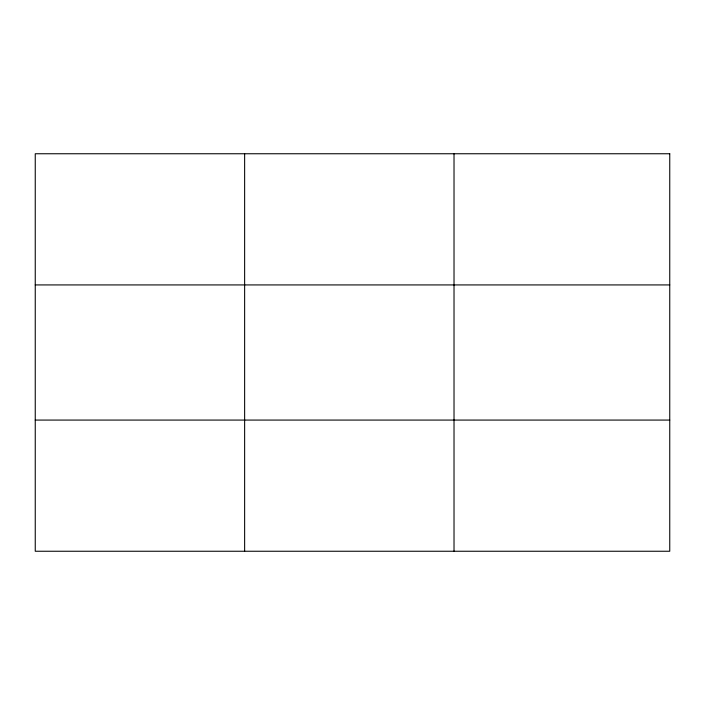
<?xml version="1.0" encoding="UTF-8"?>
<svg xmlns="http://www.w3.org/2000/svg" width="705" height="705" viewBox="0 0 705 705"><rect width="100%" height="100%" fill="white"/><g stroke="black" fill="none" stroke-linecap="round" stroke-linejoin="round"><path stroke-width="1.06" d="M244.635 551.248L244.635 153.752M454.02 551.248L454.02 153.752M35.25 284.926L669.75 284.926M35.25 420.074L669.75 420.074M669.75 153.752L669.75 551.248L35.25 551.248L35.25 153.752L669.75 153.752"/></g></svg>
